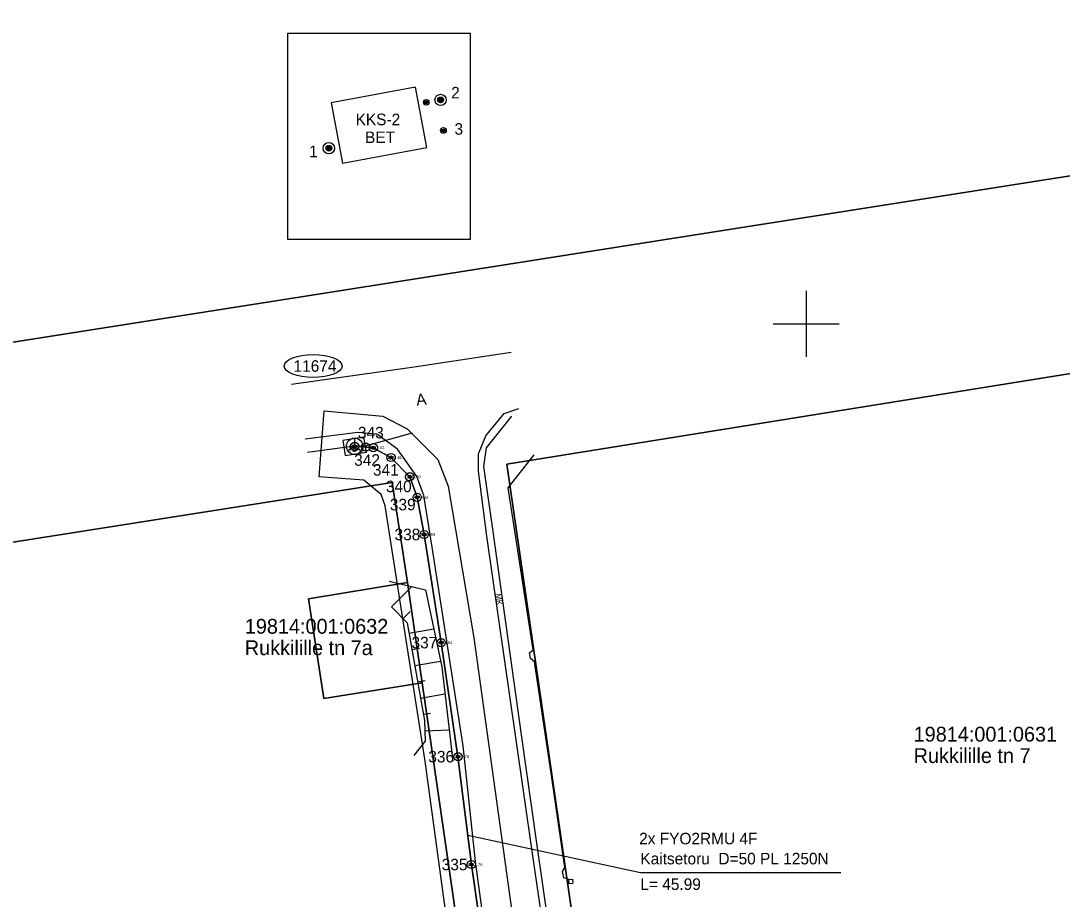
# Model space of a CAD drawing. Extents: x 532028 to 533559, y 6581810 to 6583914.
# Drawn here: x 532402.4 to 532465.5, y 6583115.1 to 6583168.4 of the extents above; entities that cross this region are included whole.
import ezdxf

# ---------------------------------------------------------------- set-up
doc = ezdxf.new("R2010")
doc.units = 0
for name, color, linetype in [('ABIJOONIS', 7, 'Continuous'), ('AED', 7, 'Continuous'), ('KAEVUNR', 7, 'Continuous'), ('KOORDPUNKT', 7, 'Continuous'), ('MOOTKORG-EH2000', 7, 'Continuous'), ('MOOTMPUNKT', 7, 'Continuous'), ('MOOTNR', 7, 'Continuous'), ('MOOTPIIR', 7, 'Continuous'), ('PIIR', 7, 'Continuous'), ('RELJEEF', 7, 'Continuous'), ('SIKAEV', 7, 'Continuous'), ('SITRASS', 7, 'Continuous'), ('TEE', 7, 'Continuous'), ('VORK', 7, 'Continuous')]:
    doc.layers.add(name, color=color, linetype=linetype)

msp = doc.modelspace()

# ---------------------------------------------------------------- linework, layer by layer
at = {"layer": 'ABIJOONIS'}
for p, q in [((532427.722, 6583163.451), (532427.776, 6583163.749)), ((532427.738, 6583163.44), (532427.795, 6583163.752)), ((532427.755, 6583163.428), (532427.814, 6583163.753)), ((532427.772, 6583163.422), (532427.833, 6583163.754)), ((532427.791, 6583163.419), (532427.852, 6583163.755)), ((532427.809, 6583163.415), (532427.869, 6583163.749)), ((532426.878, 6583163.414), (532426.892, 6583163.488)), ((532426.885, 6583163.399), (532426.904, 6583163.502)), ((532426.892, 6583163.387), (532426.914, 6583163.509)), ((532426.9, 6583163.377), (532426.925, 6583163.515)), ((532426.908, 6583163.371), (532426.935, 6583163.52)), ((532426.916, 6583163.366), (532426.945, 6583163.522)), ((532426.925, 6583163.36), (532426.954, 6583163.522)), ((532426.933, 6583163.357), (532426.964, 6583163.523)), ((532426.942, 6583163.355), (532426.973, 6583163.524)), ((532426.951, 6583163.353), (532426.982, 6583163.52)), ((532426.96, 6583163.352), (532426.991, 6583163.517)), ((532426.97, 6583163.353), (532426.999, 6583163.514)), ((532426.98, 6583163.355), (532427.008, 6583163.51)), ((532426.99, 6583163.358), (532427.016, 6583163.502)), ((532427, 6583163.361), (532427.024, 6583163.495)), ((532427.01, 6583163.369), (532427.032, 6583163.487)), ((532427.021, 6583163.377), (532427.038, 6583163.473)), ((532427.034, 6583163.395), (532427.044, 6583163.454)), ((532427.663, 6583163.537), (532427.689, 6583163.683)), ((532427.676, 6583163.506), (532427.713, 6583163.713)), ((532427.69, 6583163.483), (532427.735, 6583163.727)), ((532427.705, 6583163.462), (532427.755, 6583163.738)), ((532427.827, 6583163.412), (532427.887, 6583163.743)), ((532427.846, 6583163.415), (532427.904, 6583163.736)), ((532427.865, 6583163.419), (532427.921, 6583163.728)), ((532427.885, 6583163.424), (532427.937, 6583163.713)), ((532427.905, 6583163.431), (532427.953, 6583163.698)), ((532427.926, 6583163.447), (532427.969, 6583163.683)), ((532427.948, 6583163.463), (532427.983, 6583163.654)), ((532427.973, 6583163.498), (532427.995, 6583163.616)), ((532427.917, 6583161.707), (532427.93, 6583161.78)), ((532427.924, 6583161.692), (532427.942, 6583161.795)), ((532427.931, 6583161.68), (532427.953, 6583161.802)), ((532427.938, 6583161.67), (532427.963, 6583161.808)), ((532427.947, 6583161.664), (532427.974, 6583161.813)), ((532427.955, 6583161.658), (532427.983, 6583161.815)), ((532427.963, 6583161.653), (532427.993, 6583161.815)), ((532427.972, 6583161.65), (532428.002, 6583161.816)), ((532427.981, 6583161.648), (532428.012, 6583161.816)), ((532427.99, 6583161.646), (532428.02, 6583161.813)), ((532427.999, 6583161.645), (532428.029, 6583161.81)), ((532428.009, 6583161.646), (532428.038, 6583161.807)), ((532428.018, 6583161.648), (532428.046, 6583161.803)), ((532428.028, 6583161.651), (532428.054, 6583161.795)), ((532428.038, 6583161.654), (532428.062, 6583161.788)), ((532428.049, 6583161.662), (532428.07, 6583161.78)), ((532428.06, 6583161.67), (532428.077, 6583161.765)), ((532428.072, 6583161.688), (532428.083, 6583161.747)), ((532420.885, 6583160.605), (532420.912, 6583160.752)), ((532420.898, 6583160.575), (532420.936, 6583160.782)), ((532420.913, 6583160.552), (532420.957, 6583160.795)), ((532420.928, 6583160.53), (532420.978, 6583160.806)), ((532420.944, 6583160.519), (532420.998, 6583160.817)), ((532420.961, 6583160.508), (532421.018, 6583160.82)), ((532420.978, 6583160.497), (532421.037, 6583160.821)), ((532420.995, 6583160.49), (532421.055, 6583160.823)), ((532421.013, 6583160.487), (532421.074, 6583160.824)), ((532421.031, 6583160.484), (532421.092, 6583160.817)), ((532421.049, 6583160.48), (532421.109, 6583160.811)), ((532421.068, 6583160.483), (532421.127, 6583160.805)), ((532421.088, 6583160.487), (532421.144, 6583160.796)), ((532421.107, 6583160.492), (532421.16, 6583160.781)), ((532421.127, 6583160.499), (532421.176, 6583160.766)), ((532421.149, 6583160.515), (532421.192, 6583160.751)), ((532421.171, 6583160.531), (532421.205, 6583160.722)), ((532421.196, 6583160.567), (532421.217, 6583160.685))]:
    msp.add_line(p, q, dxfattribs=at)
for points in [[(532418.571, 6583155.122), (532418.571, 6583167.636), (532429.613, 6583167.636), (532429.613, 6583155.122)], [(532421.871, 6583159.755), (532426.983, 6583160.705), (532426.304, 6583164.362), (532421.191, 6583163.412)]]:
    msp.add_lwpolyline(points, close=True, dxfattribs=at)
for centre, radius in [((532427.827, 6583163.584), 0.346), ((532427.827, 6583163.584), 0.173), ((532426.961, 6583163.438), 0.173), ((532426.961, 6583163.438), 0.0866), ((532427.999, 6583161.731), 0.173), ((532427.999, 6583161.731), 0.0866), ((532421.05, 6583160.652), 0.346), ((532421.05, 6583160.652), 0.173)]:
    msp.add_circle(centre, radius, dxfattribs=at)
msp.add_ellipse((532420.097, 6583147.44), major_axis=(1.75, 0), ratio=0.4, dxfattribs=at)
at = {"layer": 'AED'}
for p, q in [((532435.581, 6583116.287), (532435.829, 6583116.314)), ((532435.581, 6583116.287), (532435.608, 6583116.038)), ((532435.608, 6583116.038), (532435.857, 6583116.066)), ((532435.829, 6583116.314), (532435.857, 6583116.066))]:
    msp.add_line(p, q, dxfattribs=at)
msp.add_lwpolyline([(532435.614, 6583116.29), (532435.304, 6583116.391), (532435.215, 6583116.768), (532435.356, 6583117.009), (532434.546, 6583122.594), (532433.527, 6583129.489), (532433.284, 6583129.705), (532433.222, 6583130.047), (532433.434, 6583130.229), (532431.931, 6583140.042), (532433.505, 6583142.053)], dxfattribs=at)
at = {"layer": 'KOORDPUNKT'}
for centre, radius in [((532422.613, 6583142.57), 0.25), ((532422.613, 6583142.57), 0.025), ((532422.613, 6583142.57), 0.0221), ((532422.613, 6583142.57), 0.0191), ((532422.613, 6583142.57), 0.0161), ((532422.613, 6583142.57), 0.0132), ((532422.613, 6583142.57), 0.0102), ((532422.613, 6583142.57), 0.00726), ((532422.613, 6583142.57), 0.0043), ((532423.28, 6583142.52), 0.25), ((532423.28, 6583142.52), 0.025), ((532423.28, 6583142.52), 0.0221), ((532423.28, 6583142.52), 0.0191), ((532423.28, 6583142.52), 0.0161), ((532423.28, 6583142.52), 0.0132), ((532423.28, 6583142.52), 0.0102), ((532423.28, 6583142.52), 0.00726), ((532423.28, 6583142.52), 0.0043), ((532423.747, 6583142.485), 0.25), ((532423.747, 6583142.485), 0.025), ((532423.747, 6583142.485), 0.0221), ((532423.747, 6583142.485), 0.0191), ((532423.747, 6583142.485), 0.0161), ((532423.747, 6583142.485), 0.0132), ((532423.747, 6583142.485), 0.0102), ((532423.747, 6583142.485), 0.00726), ((532423.747, 6583142.485), 0.0043), ((532424.816, 6583141.89), 0.25), ((532424.816, 6583141.89), 0.025), ((532424.816, 6583141.89), 0.0221), ((532424.816, 6583141.89), 0.0191), ((532424.816, 6583141.89), 0.0161), ((532424.816, 6583141.89), 0.0132), ((532424.816, 6583141.89), 0.0102), ((532424.816, 6583141.89), 0.00726), ((532424.816, 6583141.89), 0.0043), ((532425.956, 6583140.72), 0.25), ((532425.956, 6583140.72), 0.025), ((532425.956, 6583140.72), 0.0221), ((532425.956, 6583140.72), 0.0191), ((532425.956, 6583140.72), 0.0161), ((532425.956, 6583140.72), 0.0132), ((532425.956, 6583140.72), 0.0102), ((532425.956, 6583140.72), 0.00726), ((532425.956, 6583140.72), 0.0043), ((532426.404, 6583139.475), 0.25), ((532426.404, 6583139.475), 0.025), ((532426.404, 6583139.475), 0.0221), ((532426.404, 6583139.475), 0.0191), ((532426.404, 6583139.475), 0.0161), ((532426.404, 6583139.475), 0.0132), ((532426.404, 6583139.475), 0.0102), ((532426.404, 6583139.475), 0.00726), ((532426.404, 6583139.475), 0.0043), ((532426.83, 6583137.221), 0.25), ((532426.83, 6583137.221), 0.025), ((532426.83, 6583137.221), 0.0221), ((532426.83, 6583137.221), 0.0191), ((532426.83, 6583137.221), 0.0161), ((532426.83, 6583137.221), 0.0132), ((532426.83, 6583137.221), 0.0102), ((532426.83, 6583137.221), 0.00726), ((532426.83, 6583137.221), 0.0043), ((532427.861, 6583130.66), 0.25), ((532427.861, 6583130.66), 0.025), ((532427.861, 6583130.66), 0.0221), ((532427.861, 6583130.66), 0.0191), ((532427.861, 6583130.66), 0.0161), ((532427.861, 6583130.66), 0.0132), ((532427.861, 6583130.66), 0.0102), ((532427.861, 6583130.66), 0.00726), ((532427.861, 6583130.66), 0.0043), ((532428.881, 6583123.739), 0.25), ((532428.881, 6583123.739), 0.025), ((532428.881, 6583123.739), 0.0221), ((532428.881, 6583123.739), 0.0191), ((532428.881, 6583123.739), 0.0161), ((532428.881, 6583123.739), 0.0132), ((532428.881, 6583123.739), 0.0102), ((532428.881, 6583123.739), 0.00726), ((532428.881, 6583123.739), 0.0043), ((532429.692, 6583117.197), 0.25), ((532429.692, 6583117.197), 0.025), ((532429.692, 6583117.197), 0.0221), ((532429.692, 6583117.197), 0.0191), ((532429.692, 6583117.197), 0.0161), ((532429.692, 6583117.197), 0.0132), ((532429.692, 6583117.197), 0.0102), ((532429.692, 6583117.197), 0.00726), ((532429.692, 6583117.197), 0.0043)]:
    msp.add_circle(centre, radius, dxfattribs=at)
at = {"layer": 'MOOTMPUNKT'}
for centre in [(532422.603, 6583142.349), (532422.613, 6583142.57), (532423.747, 6583142.485), (532424.816, 6583141.89), (532425.956, 6583140.72), (532426.404, 6583139.475), (532426.83, 6583137.221), (532427.861, 6583130.66), (532428.881, 6583123.739), (532429.692, 6583117.197)]:
    msp.add_circle(centre, 0.1, dxfattribs=at)
at = {"layer": 'MOOTPIIR'}
msp.add_lwpolyline([(532429.07, 6583107.436), (532426.898, 6583123.471), (532424.464, 6583138.956), (532424.222, 6583139.638), (532423.169, 6583140.523), (532420.467, 6583140.724), (532420.764, 6583144.713), (532424.317, 6583144.408), (532425.798, 6583143.634), (532427.658, 6583141.777), (532428.285, 6583140.149), (532429.839, 6583130.952), (532433.02, 6583108.072)], dxfattribs=at)
at = {"layer": 'PIIR'}
for points in [[(532483.21, 6583306.2), (532417.16, 6583335.66), (532387.36, 6583272.64), (532360.02, 6583265.92), (532381.71, 6583145.71), (532502.38, 6583164.7), (532510.39, 6583170.68), (532532.76, 6583221.52), (532458.82, 6583256.32)], [(532437.54, 6583102.16), (532481.34, 6583108.72), (532475.23, 6583148.47), (532431.85, 6583141.49)], [(532390.34, 6583095), (532430.67, 6583100.9), (532426.7, 6583128.23), (532420.75, 6583127.26), (532419.81, 6583133.32), (532425.81, 6583134.31), (532424.89, 6583140.37), (532384.66, 6583134.04)], [(532420.75, 6583127.26), (532426.7, 6583128.23), (532425.81, 6583134.31), (532419.81, 6583133.32)]]:
    msp.add_lwpolyline(points, close=True, dxfattribs=at)
msp.add_lwpolyline([(532384.66, 6583134.04), (532424.89, 6583140.37), (532425.81, 6583134.31), (532426.7, 6583128.23), (532430.67, 6583100.9), (532433.54, 6583081.34), (532438.75, 6583081.89), (532440.44, 6583082.13), (532437.54, 6583102.16), (532431.85, 6583141.49), (532475.23, 6583148.47), (532512.98, 6583154.42), (532520.62, 6583161.07), (532521.38, 6583165.85), (532543.6, 6583216.35), (532555.1, 6583244.14), (532567.57, 6583272.24), (532560.23, 6583274.46), (532536.64, 6583219.69), (532532.76, 6583221.52), (532510.39, 6583170.68), (532502.38, 6583164.7), (532381.71, 6583145.71)], dxfattribs=at)
at = {"layer": 'RELJEEF'}
for p, q in [((532424.842, 6583132.83), (532426.082, 6583134.064)), ((532425.547, 6583132.121), (532425.977, 6583132.549)), ((532425.914, 6583131.236), (532427.413, 6583131.501)), ((532426.087, 6583130.251), (532426.547, 6583130.333)), ((532426.261, 6583129.267), (532427.826, 6583129.543)), ((532426.435, 6583128.282), (532426.897, 6583128.363)), ((532426.608, 6583127.297), (532428.093, 6583127.559)), ((532426.782, 6583126.312), (532427.21, 6583126.388)), ((532426.867, 6583125.318), (532428.35, 6583125.366))]:
    msp.add_line(p, q, dxfattribs=at)
for points in [[(532424.713, 6583134.389), (532426.913, 6583133.867), (532427.903, 6583129.181), (532428.571, 6583123.477)], [(532424.842, 6583132.83), (532425.803, 6583131.864), (532426.848, 6583125.94), (532426.887, 6583124.691), (532426.195, 6583123.819)]]:
    msp.add_lwpolyline(points, dxfattribs=at)
at = {"layer": 'SIKAEV'}
for p, q in [((532422.613, 6583143.07), (532422.613, 6583142.57)), ((532422.613, 6583142.57), (532422.198, 6583142.295)), ((532422.613, 6583142.57), (532423.028, 6583142.295))]:
    msp.add_line(p, q, dxfattribs=at)
msp.add_lwpolyline([(532423.179, 6583143.134), (532421.896, 6583142.924), (532422.047, 6583142.006), (532423.33, 6583142.216)], close=True, dxfattribs=at)
msp.add_circle((532422.613, 6583142.57), 0.5, dxfattribs=at)
at = {"layer": 'SITRASS'}
msp.add_line((532422.613, 6583142.57), (532419.753, 6583142.201), dxfattribs=at)
for points in [[(532422.613, 6583142.57), (532423.266, 6583142.606), (532426.12, 6583143.395)], [(532432.656, 6583098.629), (532432.145, 6583102.627), (532431.05, 6583107.724), (532429.692, 6583117.197), (532428.881, 6583123.739), (532427.861, 6583130.66), (532426.83, 6583137.221), (532426.404, 6583139.475), (532425.956, 6583140.72), (532424.816, 6583141.89), (532423.747, 6583142.485), (532423.28, 6583142.52), (532422.613, 6583142.57)], [(532423.28, 6583142.52), (532423.747, 6583142.485), (532424.816, 6583141.89), (532425.956, 6583140.72), (532426.404, 6583139.475), (532426.83, 6583137.221), (532427.861, 6583130.66), (532428.881, 6583123.739), (532429.692, 6583117.197), (532431.05, 6583107.724), (532432.145, 6583102.627), (532432.656, 6583098.629)], [(532429.471, 6583118.979), (532439.945, 6583116.706), (532452.095, 6583116.706)]]:
    msp.add_lwpolyline(points, dxfattribs=at)
at = {"layer": 'TEE'}
for points in [[(532432.115, 6583148.265), (532426.228, 6583147.376), (532418.779, 6583146.323)], [(532436.642, 6583093.449), (532435.575, 6583101.093), (532435.701, 6583101.851), (532434.979, 6583107.065), (532433.41, 6583117.876), (532432.391, 6583124.911), (532430.629, 6583137.115), (532430.127, 6583141.058), (532430.117, 6583142.117), (532430.576, 6583143.215), (532431.678, 6583144.568), (532432.572, 6583144.868)], [(532437.982, 6583100.057), (532437.943, 6583100.346), (532437.289, 6583100.331), (532436.722, 6583100.538), (532436.266, 6583101.097), (532436.004, 6583102.003), (532435.373, 6583106.713), (532433.683, 6583118.343), (532432.738, 6583125.064), (532430.996, 6583137.537), (532430.457, 6583141.347), (532430.619, 6583142.471), (532432.141, 6583144.401)], [(532431.186, 6583108.367), (532429.941, 6583117.389), (532429.188, 6583124.392), (532427.317, 6583136.445), (532426.809, 6583139.583), (532426.377, 6583140.73), (532425.213, 6583142.388), (532423.963, 6583143.304), (532422.802, 6583143.411), (532419.617, 6583143.012)]]:
    msp.add_lwpolyline(points, dxfattribs=at)
at = {"layer": 'VORK'}
for p, q in [((532450, 6583152), (532450, 6583148)), ((532448, 6583150), (532452, 6583150))]:
    msp.add_line(p, q, dxfattribs=at)

# ---------------------------------------------------------------- texts
at = {"layer": 'ABIJOONIS'}
for s, p in [('2', (532428.466, 6583163.673)), ('3', (532428.671, 6583161.474)), ('1', (532419.848, 6583160.111))]:
    msp.add_text(s, height=0.7, rotation=360, dxfattribs=at).set_placement(p)
for s, p in [('KKS-2', (532422.672, 6583162.051)), ('BET', (532423.243, 6583160.967))]:
    msp.add_text(s, height=0.7, dxfattribs=at).set_placement(p)
at = {"layer": 'KAEVUNR'}
msp.add_text('11674', height=0.7, dxfattribs=at).set_placement((532418.907, 6583147.09))
at = {"layer": 'KOORDPUNKT'}
for s, p in [('343 ', (532422.814, 6583143.05)), ('342 ', (532422.588, 6583141.389)), ('341 ', (532423.723, 6583140.792)), ('340 ', (532424.512, 6583139.786)), ('339 ', (532424.75, 6583138.685)), ('338 ', (532425.034, 6583136.871)), ('337 ', (532426.065, 6583130.31)), ('336 ', (532427.084, 6583123.389)), ('335 ', (532427.896, 6583116.847))]:
    msp.add_text(s, height=0.7, dxfattribs=at).set_placement(p)
at = {"layer": 'MOOTKORG-EH2000'}
for s, p in [(' 43.65', (532422.603, 6583142.261)), (' 44.53', (532422.613, 6583142.482)), (' 44.52', (532423.747, 6583142.398)), (' 44.61', (532424.816, 6583141.803)), (' 44.60', (532425.956, 6583140.632)), (' 44.63', (532426.404, 6583139.388)), (' 44.68', (532426.83, 6583137.133)), (' 44.84', (532427.861, 6583130.572)), (' 44.78', (532428.881, 6583123.651)), (' 44.76', (532429.692, 6583117.109))]:
    msp.add_text(s, height=0.175, dxfattribs=at).set_placement(p)
at = {"layer": 'MOOTNR'}
for s, p in [('25 ', (532422.276, 6583142.261)), ('29 ', (532422.286, 6583142.482)), ('1 ', (532423.542, 6583142.398)), ('2 ', (532424.611, 6583141.803)), ('3 ', (532425.752, 6583140.632)), ('4 ', (532426.2, 6583139.388)), ('5 ', (532426.626, 6583137.133)), ('6 ', (532427.657, 6583130.572)), ('7 ', (532428.677, 6583123.651)), ('8 ', (532429.488, 6583117.109))]:
    msp.add_text(s, height=0.175, dxfattribs=at).set_placement(p)
at = {"layer": 'PIIR'}
for s, p in [('19814:001:0632', (532415.952, 6583131.2)), ('Rukkilille tn 7a', (532415.952, 6583129.9)), ('19814:001:0631', (532456.521, 6583124.655)), ('Rukkilille tn 7', (532456.521, 6583123.355))]:
    msp.add_text(s, height=0.9, dxfattribs=at).set_placement(p)
at = {"layer": 'SITRASS'}
for s, p in [('2x FYO2RMU 4F', (532439.869, 6583118.422)), ('Kaitsetoru  D=50 PL 1250N', (532439.945, 6583117.206)), ('L= 45.99', (532439.945, 6583115.656))]:
    msp.add_text(s, height=0.7, dxfattribs=at).set_placement(p)
at = {"layer": 'TEE'}
for s, height, rotation, p in [('A', 0.7, 7.11327, (532426.382, 6583145.027)), ('MK', 0.35, 276.82242, (532431.154, 6583133.616))]:
    msp.add_text(s, height=height, rotation=rotation, dxfattribs=at).set_placement(p)

doc.saveas('drawing.dxf')
